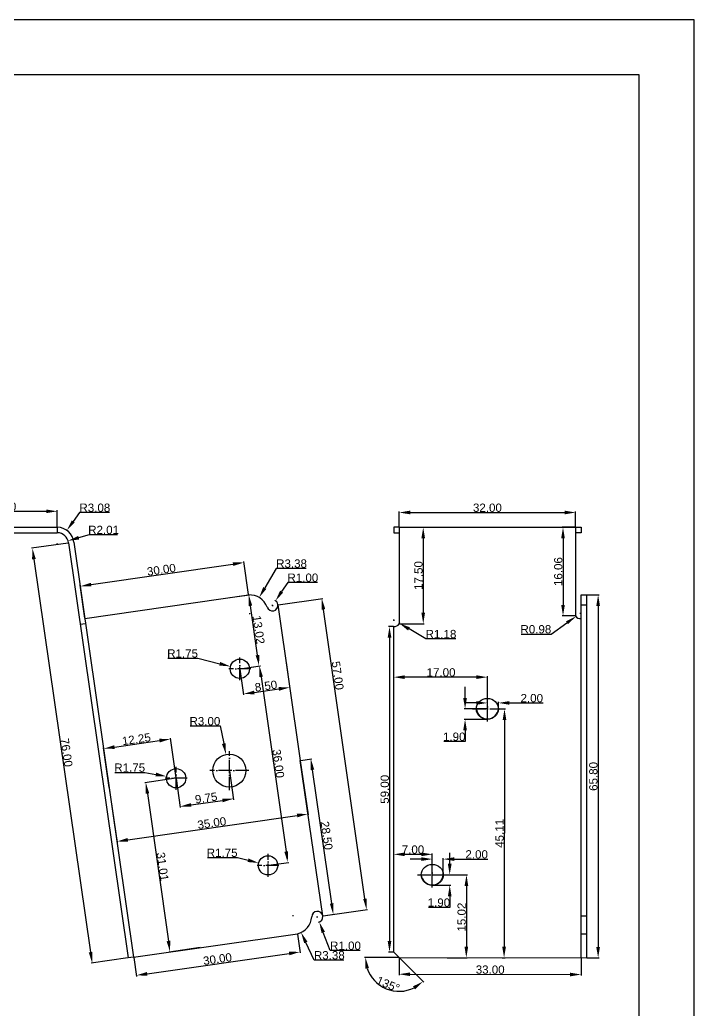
# Model space of a CAD drawing. Header units: inches. Extents: x 65 to 275, y 62 to 360.
# Drawn here: x 152.7 to 275, y 180 to 359.5 of the extents above; entities that cross this region are included whole.
import ezdxf

# ---------------------------------------------------------------- set-up
doc = ezdxf.new("R2010")
doc.units = ezdxf.units.IN
doc.header["$MEASUREMENT"] = 0
doc.linetypes.add('ACAD_ISO04W100', pattern=[30, 24, -3, 0, -3])
doc.layers.add('A4', color=7, linetype='Continuous', lineweight=30)
doc.layers.add('linii groase', color=7, linetype='Continuous', lineweight=30)
doc.layers.add('axe', color=10, linetype='ACAD_ISO04W100')
doc.layers.add('Cote', color=50, linetype='Continuous')
doc.styles.get("Standard").update_dxf_attribs({"font": 'arial.ttf'})
doc.dimstyles.get("Standard").update_dxf_attribs({"dimtxt": 1.5, "dimasz": 2, "dimexe": 0.18, "dimexo": 0.0625, "dimgap": 0.09, "dimtad": 1, "dimtoh": 1, "dimzin": 0, "dimdsep": 46, "dimtxsty": 'Standard', "dimcen": 0.09, "dimadec": 0, "dimazin": 0, "dimtfac": 1, "dimtofl": 0, "dimtmove": 0, "dimatfit": 3, "dimfxl": 1, "dimtolj": 1, "dimtzin": 0, "dimarcsym": 0})

# ---------------------------------------------------------------- blocks, each defined once
blk = doc.blocks.new('*D1')
at = {"layer": 'Cote', "color": 0, "lineweight": -2, "transparency": 16777216}
for p, q in [((203.05, 193.76), (203.54, 190.34)), ((173.35, 189.52), (173.84, 186.09)), ((175.8, 186.55), (201.54, 190.24))]:
    blk.add_line(p, q, dxfattribs=at)
at = {"layer": 'Cote', "color": 0, "transparency": 16777216}
for points in [[(201.49, 190.57), (201.58, 189.91), (203.52, 190.52)], [(175.75, 186.88), (175.85, 186.22), (173.82, 186.27)]]:
    blk.add_solid(points, dxfattribs=at)
at = {"layer": 'Defpoints', "color": 0, "transparency": 16777216}
for p in [(203.04, 193.83), (203.52, 190.52), (173.35, 189.58)]:
    blk.add_point(p, dxfattribs=at)
at = {"layer": 'Cote', "color": 0, "transparency": 16777216, "insert": (188.55, 189.24), "char_height": 1.5, "attachment_point": 5, "rotation": 8.1408}
blk.add_mtext('\\A1;30.00', dxfattribs=at)
blk = doc.blocks.new('*D2')
at = {"layer": 'Cote', "color": 0, "lineweight": -2, "transparency": 16777216}
for p, q in [((203.63, 225.25), (205.66, 225.54)), ((209.26, 199.29), (205.76, 223.54)), ((207.69, 197.04), (209.72, 197.34))]:
    blk.add_line(p, q, dxfattribs=at)
at = {"layer": 'Cote', "color": 0, "transparency": 16777216}
for points in [[(206.09, 223.59), (205.43, 223.49), (205.48, 225.52)], [(209.59, 199.34), (208.93, 199.24), (209.55, 197.31)]]:
    blk.add_solid(points, dxfattribs=at)
at = {"layer": 'Defpoints', "color": 0, "transparency": 16777216}
for p in [(203.57, 225.24), (205.48, 225.52), (207.63, 197.03)]:
    blk.add_point(p, dxfattribs=at)
at = {"layer": 'Cote', "color": 0, "transparency": 16777216, "insert": (208.35, 211.62), "char_height": 1.5, "attachment_point": 5, "rotation": 278.2043}
blk.add_mtext('\\A1;28.50', dxfattribs=at)
blk = doc.blocks.new('*D3')
at = {"layer": 'Cote', "color": 0, "lineweight": -2, "transparency": 16777216}
for p, q in [((199.58, 253.46), (207.65, 254.62)), ((215.3, 200.16), (207.76, 252.62)), ((207.69, 197.04), (215.76, 198.2))]:
    blk.add_line(p, q, dxfattribs=at)
at = {"layer": 'Cote', "color": 0, "transparency": 16777216}
for points in [[(208.09, 252.67), (207.43, 252.57), (207.47, 254.6)], [(215.63, 200.21), (214.97, 200.11), (215.59, 198.18)]]:
    blk.add_solid(points, dxfattribs=at)
at = {"layer": 'Defpoints', "color": 0, "transparency": 16777216}
for p in [(199.52, 253.45), (207.47, 254.6), (207.63, 197.03)]:
    blk.add_point(p, dxfattribs=at)
at = {"layer": 'Cote', "color": 0, "transparency": 16777216, "insert": (210.35, 240.62), "char_height": 1.5, "attachment_point": 5, "rotation": 278.1841}
blk.add_mtext('\\A1;57.00', dxfattribs=at)
blk = doc.blocks.new('*D4')
at = {"layer": 'Cote', "color": 0, "lineweight": -2, "transparency": 16777216}
for p, q in [((165.63, 257.1), (191.36, 260.82)), ((194.18, 255.3), (193.31, 261.28)), ((164.49, 251.01), (163.62, 256.99))]:
    blk.add_line(p, q, dxfattribs=at)
at = {"layer": 'Cote', "color": 0, "transparency": 16777216}
for points in [[(191.31, 261.15), (191.41, 260.49), (193.34, 261.11)], [(165.58, 257.43), (165.68, 256.77), (163.65, 256.81)]]:
    blk.add_solid(points, dxfattribs=at)
at = {"layer": 'Defpoints', "color": 0, "transparency": 16777216}
for p in [(193.34, 261.11), (194.19, 255.24), (164.5, 250.94)]:
    blk.add_point(p, dxfattribs=at)
at = {"layer": 'Cote', "color": 0, "transparency": 16777216, "insert": (178.37, 259.81), "char_height": 1.5, "attachment_point": 5, "rotation": 8.2273}
blk.add_mtext('\\A1;30.00', dxfattribs=at)
blk = doc.blocks.new('*D5')
at = {"layer": 'Cote', "color": 0, "lineweight": -2, "transparency": 16777216}
for p, q in [((203.57, 225.18), (204.99, 215.36)), ((168.93, 220.2), (170.34, 210.37)), ((172.3, 210.84), (202.98, 215.25))]:
    blk.add_line(p, q, dxfattribs=at)
at = {"layer": 'Cote', "color": 0, "transparency": 16777216}
for points in [[(202.93, 215.58), (203.03, 214.92), (204.96, 215.53)], [(172.25, 211.17), (172.34, 210.51), (170.32, 210.55)]]:
    blk.add_solid(points, dxfattribs=at)
at = {"layer": 'Defpoints', "color": 0, "transparency": 16777216}
for p in [(203.57, 225.24), (168.92, 220.26), (204.96, 215.53)]:
    blk.add_point(p, dxfattribs=at)
at = {"layer": 'Cote', "color": 0, "transparency": 16777216, "insert": (187.52, 213.89), "char_height": 1.5, "attachment_point": 5, "rotation": 8.1841}
blk.add_mtext('\\A1;35.00', dxfattribs=at)
blk = doc.blocks.new('*D6')
at = {"layer": 'Cote', "color": 0, "lineweight": -2, "transparency": 16777216}
for p, q in [((169.88, 227.66), (178.04, 228.83)), ((181.04, 222.07), (180, 229.29)), ((168.91, 220.32), (167.87, 227.55))]:
    blk.add_line(p, q, dxfattribs=at)
at = {"layer": 'Cote', "color": 0, "transparency": 16777216}
for points in [[(178, 229.16), (178.09, 228.5), (180.02, 229.12)], [(169.83, 227.99), (169.93, 227.33), (167.9, 227.37)]]:
    blk.add_solid(points, dxfattribs=at)
at = {"layer": 'Defpoints', "color": 0, "transparency": 16777216}
for p in [(180.02, 229.12), (181.05, 222), (168.92, 220.26)]:
    blk.add_point(p, dxfattribs=at)
at = {"layer": 'Cote', "color": 0, "transparency": 16777216, "insert": (173.84, 229.09), "char_height": 1.5, "attachment_point": 5, "rotation": 8.1841}
blk.add_mtext('\\A1;12.25', dxfattribs=at)
blk = doc.blocks.new('*D7')
at = {"layer": 'Cote', "color": 0, "lineweight": -2, "transparency": 16777216}
for p, q in [((190.71, 223.33), (191.46, 218.1)), ((181.06, 221.94), (181.81, 216.71)), ((183.76, 217.17), (189.45, 217.99))]:
    blk.add_line(p, q, dxfattribs=at)
at = {"layer": 'Cote', "color": 0, "transparency": 16777216}
for points in [[(183.71, 217.5), (183.81, 216.84), (181.78, 216.89)], [(189.41, 218.32), (189.5, 217.66), (191.43, 218.28)]]:
    blk.add_solid(points, dxfattribs=at)
at = {"layer": 'Defpoints', "color": 0, "transparency": 16777216}
for p in [(190.7, 223.39), (181.05, 222), (191.43, 218.28)]:
    blk.add_point(p, dxfattribs=at)
at = {"layer": 'Cote', "color": 0, "transparency": 16777216, "insert": (186.49, 218.43), "char_height": 1.5, "attachment_point": 5, "rotation": 8.1841}
blk.add_mtext('\\A1;9.75', dxfattribs=at)
blk = doc.blocks.new('*D13')
at = {"layer": 'Cote', "color": 0, "lineweight": -2, "transparency": 16777216}
for p, q in [((139.5, 267.56), (139.5, 270.58)), ((141.5, 270.4), (157.5, 270.4)), ((159.5, 267.56), (159.5, 270.58))]:
    blk.add_line(p, q, dxfattribs=at)
at = {"layer": 'Cote', "color": 0, "transparency": 16777216}
for points in [[(141.5, 270.73), (141.5, 270.07), (139.5, 270.4)], [(157.5, 270.73), (157.5, 270.07), (159.5, 270.4)]]:
    blk.add_solid(points, dxfattribs=at)
at = {"layer": 'Defpoints', "color": 0, "transparency": 16777216}
for p in [(159.5, 270.4), (139.5, 267.5), (159.5, 267.5)]:
    blk.add_point(p, dxfattribs=at)
at = {"layer": 'Cote', "color": 0, "transparency": 16777216, "insert": (149.44, 271.25), "char_height": 1.5, "attachment_point": 5}
blk.add_mtext('\\A1;20.00', dxfattribs=at)
blk = doc.blocks.new('*D16')
at = {"layer": 'Cote', "color": 0, "lineweight": -2, "transparency": 16777216}
for p, q in [((221.5, 267.56), (221.5, 270.36)), ((223.5, 270.18), (251.5, 270.18)), ((253.5, 267.56), (253.5, 270.36))]:
    blk.add_line(p, q, dxfattribs=at)
at = {"layer": 'Cote', "color": 0, "transparency": 16777216}
for points in [[(223.5, 270.52), (223.5, 269.85), (221.5, 270.18)], [(251.5, 270.52), (251.5, 269.85), (253.5, 270.18)]]:
    blk.add_solid(points, dxfattribs=at)
at = {"layer": 'Defpoints', "color": 0, "transparency": 16777216}
for p in [(253.5, 270.18), (221.5, 267.5), (253.5, 267.5)]:
    blk.add_point(p, dxfattribs=at)
at = {"layer": 'Cote', "color": 0, "transparency": 16777216, "insert": (237.5, 271.04), "char_height": 1.5, "attachment_point": 5}
blk.add_mtext('\\A1;32.00', dxfattribs=at)
blk = doc.blocks.new('*D17')
at = {"layer": 'Cote', "color": 0, "lineweight": -2, "transparency": 16777216}
for p, q in [((221.56, 267.5), (226.04, 267.5)), ((225.86, 265.5), (225.86, 252)), ((221.56, 250), (226.04, 250))]:
    blk.add_line(p, q, dxfattribs=at)
at = {"layer": 'Cote', "color": 0, "transparency": 16777216}
for points in [[(225.53, 265.5), (226.19, 265.5), (225.86, 267.5)], [(225.53, 252), (226.19, 252), (225.86, 250)]]:
    blk.add_solid(points, dxfattribs=at)
at = {"layer": 'Defpoints', "color": 0, "transparency": 16777216}
for p in [(221.5, 267.5), (221.5, 250), (225.86, 250)]:
    blk.add_point(p, dxfattribs=at)
at = {"layer": 'Cote', "color": 0, "transparency": 16777216, "insert": (225, 258.75), "char_height": 1.5, "attachment_point": 5, "rotation": 90}
blk.add_mtext('\\A1;17.50', dxfattribs=at)
blk = doc.blocks.new('*D19')
at = {"layer": 'Cote', "color": 0, "lineweight": -2, "transparency": 16777216}
for p, q in [((161.46, 264.65), (154.8, 263.69)), ((155.26, 261.74), (165.54, 190.47)), ((172.3, 189.43), (165.64, 188.47))]:
    blk.add_line(p, q, dxfattribs=at)
at = {"layer": 'Cote', "color": 0, "transparency": 16777216}
for points in [[(155.59, 261.78), (154.93, 261.69), (154.98, 263.72)], [(165.87, 190.52), (165.21, 190.43), (165.82, 188.49)]]:
    blk.add_solid(points, dxfattribs=at)
at = {"layer": 'Defpoints', "color": 0, "transparency": 16777216}
for p in [(161.52, 264.66), (172.37, 189.44), (165.82, 188.49)]:
    blk.add_point(p, dxfattribs=at)
at = {"layer": 'Cote', "color": 0, "transparency": 16777216, "insert": (161.18, 226.67), "char_height": 1.5, "attachment_point": 5, "rotation": 278.2043}
blk.add_mtext('\\A1;76.00', dxfattribs=at)
blk = doc.blocks.new('*D21')
at = {"layer": 'Cote', "color": 0, "lineweight": -2, "transparency": 16777216}
for p, q in [((192.66, 241.86), (196.34, 242.39)), ((196.45, 240.38), (201.01, 208.71)), ((197.78, 206.23), (201.47, 206.76))]:
    blk.add_line(p, q, dxfattribs=at)
at = {"layer": 'Cote', "color": 0, "transparency": 16777216}
for points in [[(196.78, 240.43), (196.12, 240.34), (196.17, 242.36)], [(201.34, 208.76), (200.68, 208.66), (201.29, 206.73)]]:
    blk.add_solid(points, dxfattribs=at)
at = {"layer": 'Defpoints', "color": 0, "transparency": 16777216}
for p in [(192.6, 241.85), (201.29, 206.73), (197.72, 206.22)]:
    blk.add_point(p, dxfattribs=at)
at = {"layer": 'Cote', "color": 0, "transparency": 16777216, "insert": (199.58, 224.67), "char_height": 1.5, "attachment_point": 5, "rotation": 278.1841}
blk.add_mtext('\\A1;36.00', dxfattribs=at)
blk = doc.blocks.new('*D22')
at = {"layer": 'Cote', "color": 0, "lineweight": -2, "transparency": 16777216}
for p, q in [((230.24, 204.5), (233.88, 204.49)), ((233.7, 202.49), (233.68, 191.48)), ((230.22, 189.48), (233.85, 189.48))]:
    blk.add_line(p, q, dxfattribs=at)
at = {"layer": 'Cote', "color": 0, "transparency": 16777216}
for points in [[(233.36, 202.49), (234.03, 202.49), (233.7, 204.49)], [(233.34, 191.48), (234.01, 191.48), (233.67, 189.48)]]:
    blk.add_solid(points, dxfattribs=at)
at = {"layer": 'Defpoints', "color": 0, "transparency": 16777216}
for p in [(230.18, 204.5), (230.15, 189.48), (233.67, 189.48)]:
    blk.add_point(p, dxfattribs=at)
at = {"layer": 'Cote', "color": 0, "transparency": 16777216, "insert": (232.83, 196.84), "char_height": 1.5, "attachment_point": 5, "rotation": 89.895}
blk.add_mtext('\\A1;15.02', dxfattribs=at)
blk = doc.blocks.new('*D23')
at = {"layer": 'Cote', "color": 0, "lineweight": -2, "transparency": 16777216}
for p, q in [((220.5, 206.88), (220.5, 208.39)), ((227.5, 206.88), (227.5, 208.39)), ((225.5, 208.21), (222.5, 208.21))]:
    blk.add_line(p, q, dxfattribs=at)
at = {"layer": 'Cote', "color": 0, "transparency": 16777216}
for points in [[(222.5, 208.55), (222.5, 207.88), (220.5, 208.21)], [(225.5, 208.55), (225.5, 207.88), (227.5, 208.21)]]:
    blk.add_solid(points, dxfattribs=at)
at = {"layer": 'Defpoints', "color": 0, "transparency": 16777216}
for p in [(220.5, 208.21), (220.5, 206.81), (227.5, 206.81)]:
    blk.add_point(p, dxfattribs=at)
at = {"layer": 'Cote', "color": 0, "transparency": 16777216, "insert": (224, 209.07), "char_height": 1.5, "attachment_point": 5}
blk.add_mtext('\\A1;7.00', dxfattribs=at)
blk = doc.blocks.new('*D24')
at = {"layer": 'Cote', "color": 0, "lineweight": -2, "transparency": 16777216}
for p, q in [((255.56, 255.24), (257.76, 255.24)), ((257.58, 253.24), (257.58, 191.44)), ((255.56, 189.44), (257.76, 189.44))]:
    blk.add_line(p, q, dxfattribs=at)
at = {"layer": 'Cote', "color": 0, "transparency": 16777216}
for points in [[(257.24, 253.24), (257.91, 253.24), (257.58, 255.24)], [(257.24, 191.44), (257.91, 191.44), (257.58, 189.44)]]:
    blk.add_solid(points, dxfattribs=at)
at = {"layer": 'Defpoints', "color": 0, "transparency": 16777216}
for p in [(255.5, 255.24), (255.5, 189.44), (257.58, 189.44)]:
    blk.add_point(p, dxfattribs=at)
at = {"layer": 'Cote', "color": 0, "transparency": 16777216, "insert": (256.72, 222.34), "char_height": 1.5, "attachment_point": 5, "rotation": 90}
blk.add_mtext('\\A1;65.80', dxfattribs=at)
blk = doc.blocks.new('*D25')
at = {"layer": 'Cote', "color": 0, "lineweight": -2, "transparency": 16777216}
for p, q in [((220.5, 236.95), (220.5, 240.51)), ((235.5, 240.33), (222.5, 240.33)), ((237.5, 236.95), (237.5, 240.51))]:
    blk.add_line(p, q, dxfattribs=at)
at = {"layer": 'Cote', "color": 0, "transparency": 16777216}
for points in [[(222.5, 240.67), (222.5, 240), (220.5, 240.33)], [(235.5, 240.67), (235.5, 240), (237.5, 240.33)]]:
    blk.add_solid(points, dxfattribs=at)
at = {"layer": 'Defpoints', "color": 0, "transparency": 16777216}
for p in [(220.5, 240.33), (220.5, 236.89), (237.5, 236.89)]:
    blk.add_point(p, dxfattribs=at)
at = {"layer": 'Cote', "color": 0, "transparency": 16777216, "insert": (229.09, 241.19), "char_height": 1.5, "attachment_point": 5}
blk.add_mtext('\\A1;17.00', dxfattribs=at)
blk = doc.blocks.new('*D26')
at = {"layer": 'Cote', "color": 0, "lineweight": -2, "transparency": 16777216}
for p, q in [((240.24, 234.58), (240.78, 234.58)), ((240.6, 232.58), (240.52, 191.47)), ((240.16, 189.47), (240.7, 189.46))]:
    blk.add_line(p, q, dxfattribs=at)
at = {"layer": 'Cote', "color": 0, "transparency": 16777216}
for points in [[(240.27, 232.58), (240.93, 232.58), (240.6, 234.58)], [(240.19, 191.47), (240.86, 191.46), (240.52, 189.47)]]:
    blk.add_solid(points, dxfattribs=at)
at = {"layer": 'Defpoints', "color": 0, "transparency": 16777216}
for p in [(240.18, 234.58), (240.1, 189.47), (240.52, 189.47)]:
    blk.add_point(p, dxfattribs=at)
at = {"layer": 'Cote', "color": 0, "transparency": 16777216, "insert": (239.71, 212.02), "char_height": 1.5, "attachment_point": 5, "rotation": 89.895}
blk.add_mtext('\\A1;45.11', dxfattribs=at)
blk = doc.blocks.new('*D27')
at = {"layer": 'Cote', "color": 0, "lineweight": -2, "transparency": 16777216}
for p, q in [((221.5, 189.44), (221.49, 186.3)), ((254.5, 189.38), (254.49, 186.24)), ((223.49, 186.48), (252.49, 186.42))]:
    blk.add_line(p, q, dxfattribs=at)
at = {"layer": 'Cote', "color": 0, "transparency": 16777216}
for points in [[(223.49, 186.81), (223.49, 186.14), (221.49, 186.48)], [(252.49, 186.76), (252.49, 186.09), (254.49, 186.42)]]:
    blk.add_solid(points, dxfattribs=at)
at = {"layer": 'Defpoints', "color": 0, "transparency": 16777216}
for p in [(221.5, 189.5), (254.5, 189.44), (254.49, 186.42)]:
    blk.add_point(p, dxfattribs=at)
at = {"layer": 'Cote', "color": 0, "transparency": 16777216, "insert": (238, 187.31), "char_height": 1.5, "attachment_point": 5, "rotation": 359.8918}
blk.add_mtext('\\A1;33.00', dxfattribs=at)
blk = doc.blocks.new('*D28')
at = {"layer": 'Cote', "color": 0, "lineweight": -2, "transparency": 16777216}
for p, q in [((253.44, 267.5), (251.03, 267.5)), ((251.21, 265.5), (251.21, 253.44)), ((253.44, 251.44), (251.03, 251.44))]:
    blk.add_line(p, q, dxfattribs=at)
at = {"layer": 'Cote', "color": 0, "transparency": 16777216}
for points in [[(250.88, 265.5), (251.54, 265.5), (251.21, 267.5)], [(250.88, 253.44), (251.54, 253.44), (251.21, 251.44)]]:
    blk.add_solid(points, dxfattribs=at)
at = {"layer": 'Defpoints', "color": 0, "transparency": 16777216}
for p in [(253.5, 267.5), (251.21, 251.44), (253.5, 251.44)]:
    blk.add_point(p, dxfattribs=at)
at = {"layer": 'Cote', "color": 0, "transparency": 16777216, "insert": (250.35, 259.47), "char_height": 1.5, "attachment_point": 5, "rotation": 90}
blk.add_mtext('\\A1;16.06', dxfattribs=at)
blk = doc.blocks.new('*D29')
at = {"layer": 'Cote', "color": 0, "lineweight": -2, "transparency": 16777216}
for p, q in [((220.44, 249.5), (219.56, 249.5)), ((219.74, 247.5), (219.74, 192.5)), ((220.44, 190.5), (219.56, 190.5))]:
    blk.add_line(p, q, dxfattribs=at)
at = {"layer": 'Cote', "color": 0, "transparency": 16777216}
for points in [[(219.41, 247.5), (220.08, 247.5), (219.74, 249.5)], [(219.41, 192.5), (220.08, 192.5), (219.74, 190.5)]]:
    blk.add_solid(points, dxfattribs=at)
at = {"layer": 'Defpoints', "color": 0, "transparency": 16777216}
for p in [(220.5, 249.5), (219.74, 190.5), (220.5, 190.5)]:
    blk.add_point(p, dxfattribs=at)
at = {"layer": 'Cote', "color": 0, "transparency": 16777216, "insert": (218.89, 220), "char_height": 1.5, "attachment_point": 5, "rotation": 90}
blk.add_mtext('\\A1;59.00', dxfattribs=at)
blk = doc.blocks.new('*D30')
at = {"layer": 'Cote', "color": 0, "lineweight": -2, "transparency": 16777216}
for p, q in [((180.99, 222), (175.37, 221.19)), ((175.83, 219.24), (179.66, 192.5)), ((185.38, 191.3), (179.76, 190.5))]:
    blk.add_line(p, q, dxfattribs=at)
at = {"layer": 'Cote', "color": 0, "transparency": 16777216}
for points in [[(176.16, 219.29), (175.5, 219.19), (175.55, 221.22)], [(179.99, 192.55), (179.33, 192.45), (179.94, 190.52)]]:
    blk.add_solid(points, dxfattribs=at)
at = {"layer": 'Defpoints', "color": 0, "transparency": 16777216}
for p in [(181.05, 222), (179.94, 190.52), (185.44, 191.31)]:
    blk.add_point(p, dxfattribs=at)
at = {"layer": 'Cote', "color": 0, "transparency": 16777216, "insert": (178.59, 205.99), "char_height": 1.5, "attachment_point": 5, "rotation": 278.1408}
blk.add_mtext('\\A1;31.01', dxfattribs=at)
blk = doc.blocks.new('*D36')
at = {"layer": 'Cote', "color": 0, "lineweight": -2, "transparency": 16777216}
for p, q in [((179.55, 243.77), (184.98, 243.77)), ((184.98, 243.77), (188.96, 242.77)), ((192.51, 241.85), (192.69, 241.85)), ((192.6, 241.76), (192.6, 241.94))]:
    blk.add_line(p, q, dxfattribs=at)
at = {"layer": 'Cote', "color": 0, "transparency": 16777216}
blk.add_solid([(189.04, 243.09), (188.88, 242.44), (190.9, 242.28)], dxfattribs=at)
at = {"layer": 'Defpoints', "color": 0, "transparency": 16777216}
for p in [(190.9, 242.28), (192.6, 241.85)]:
    blk.add_point(p, dxfattribs=at)
at = {"layer": 'Cote', "color": 0, "transparency": 16777216, "insert": (182.22, 244.62), "char_height": 1.5, "attachment_point": 5}
blk.add_mtext('\\A1;R1.75', dxfattribs=at)
blk = doc.blocks.new('*D37')
at = {"layer": 'Cote', "color": 0, "lineweight": -2, "transparency": 16777216}
for p, q in [((183.61, 231.49), (189.02, 231.49)), ((189.02, 231.49), (189.69, 228.29)), ((190.61, 223.39), (190.79, 223.39)), ((190.7, 223.3), (190.7, 223.48))]:
    blk.add_line(p, q, dxfattribs=at)
at = {"layer": 'Cote', "color": 0, "transparency": 16777216}
blk.add_solid([(190.01, 228.36), (189.36, 228.22), (190.09, 226.33)], dxfattribs=at)
at = {"layer": 'Defpoints', "color": 0, "transparency": 16777216}
for p in [(190.09, 226.33), (190.7, 223.39)]:
    blk.add_point(p, dxfattribs=at)
at = {"layer": 'Cote', "color": 0, "transparency": 16777216, "insert": (186.27, 232.34), "char_height": 1.5, "attachment_point": 5}
blk.add_mtext('\\A1;R3.00', dxfattribs=at)
blk = doc.blocks.new('*D38')
at = {"layer": 'Cote', "color": 0, "lineweight": -2, "transparency": 16777216}
for p, q in [((169.96, 223.07), (175.4, 223.07)), ((175.4, 223.07), (177.36, 222.7)), ((180.96, 222), (181.14, 222)), ((181.05, 221.91), (181.05, 222.09))]:
    blk.add_line(p, q, dxfattribs=at)
at = {"layer": 'Cote', "color": 0, "transparency": 16777216}
blk.add_solid([(177.42, 223.03), (177.3, 222.37), (179.33, 222.33)], dxfattribs=at)
at = {"layer": 'Defpoints', "color": 0, "transparency": 16777216}
for p in [(179.33, 222.33), (181.05, 222)]:
    blk.add_point(p, dxfattribs=at)
at = {"layer": 'Cote', "color": 0, "transparency": 16777216, "insert": (172.63, 223.92), "char_height": 1.5, "attachment_point": 5}
blk.add_mtext('\\A1;R1.75', dxfattribs=at)
blk = doc.blocks.new('*D39')
at = {"layer": 'Cote', "color": 0, "lineweight": -2, "transparency": 16777216}
for p, q in [((186.71, 207.63), (192.15, 207.63)), ((192.15, 207.63), (194.09, 207.14)), ((197.63, 206.22), (197.81, 206.22)), ((197.72, 206.13), (197.72, 206.31))]:
    blk.add_line(p, q, dxfattribs=at)
at = {"layer": 'Cote', "color": 0, "transparency": 16777216}
blk.add_solid([(194.17, 207.46), (194, 206.82), (196.02, 206.65)], dxfattribs=at)
at = {"layer": 'Defpoints', "color": 0, "transparency": 16777216}
for p in [(196.02, 206.65), (197.72, 206.22)]:
    blk.add_point(p, dxfattribs=at)
at = {"layer": 'Cote', "color": 0, "transparency": 16777216, "insert": (189.39, 208.49), "char_height": 1.5, "attachment_point": 5}
blk.add_mtext('\\A1;R1.75', dxfattribs=at)
blk = doc.blocks.new('*D40')
at = {"layer": 'Cote', "color": 0, "lineweight": -2, "transparency": 16777216}
for p, q in [((221.44, 189.5), (215.2, 189.51)), ((221.54, 189.46), (225.95, 185.04))]:
    blk.add_line(p, q, dxfattribs=at)
blk.add_arc((221.5, 189.5), 6.12, 198.6935, 296.1489, dxfattribs=at)
at = {"layer": 'Cote', "color": 0, "transparency": 16777216}
for points in [[(215.37, 187.48), (216.03, 187.59), (215.38, 189.51)], [(224, 184.27), (224.39, 183.73), (225.83, 185.17)]]:
    blk.add_solid(points, dxfattribs=at)
at = {"layer": 'Defpoints', "color": 0, "transparency": 16777216}
for p in [(220.5, 190.5), (221.5, 189.5), (221.5, 189.5), (255.5, 189.44), (217.16, 185.18)]:
    blk.add_point(p, dxfattribs=at)
at = {"layer": 'Cote', "color": 0, "transparency": 16777216, "insert": (219.48, 184.64), "char_height": 1.5, "attachment_point": 5, "rotation": 337.4212}
blk.add_mtext('\\A1;135°', dxfattribs=at)
blk = doc.blocks.new('*D41')
at = {"layer": 'Cote', "color": 0, "lineweight": -2, "transparency": 16777216}
for p, q in [((235.5, 235.66), (233.5, 235.66)), ((237.5, 234.64), (237.5, 235.84)), ((239.5, 234.64), (239.5, 235.84)), ((241.5, 235.66), (247.6, 235.66))]:
    blk.add_line(p, q, dxfattribs=at)
at = {"layer": 'Cote', "color": 0, "transparency": 16777216}
for points in [[(235.5, 235.99), (235.5, 235.33), (237.5, 235.66)], [(241.5, 235.99), (241.5, 235.33), (239.5, 235.66)]]:
    blk.add_solid(points, dxfattribs=at)
at = {"layer": 'Defpoints', "color": 0, "transparency": 16777216}
for p in [(239.5, 235.66), (237.5, 234.58), (239.5, 234.58)]:
    blk.add_point(p, dxfattribs=at)
at = {"layer": 'Cote', "color": 0, "transparency": 16777216, "insert": (245.55, 236.52), "char_height": 1.5, "attachment_point": 5}
blk.add_mtext('\\A1;2.00', dxfattribs=at)
blk = doc.blocks.new('*D42')
at = {"layer": 'Cote', "color": 0, "lineweight": -2, "transparency": 16777216}
for p, q in [((225.5, 207.35), (223.5, 207.35)), ((227.5, 204.56), (227.5, 207.53)), ((229.5, 204.56), (229.5, 207.53)), ((231.5, 207.35), (237.6, 207.35))]:
    blk.add_line(p, q, dxfattribs=at)
at = {"layer": 'Cote', "color": 0, "transparency": 16777216}
for points in [[(225.5, 207.68), (225.5, 207.01), (227.5, 207.35)], [(231.5, 207.68), (231.5, 207.01), (229.5, 207.35)]]:
    blk.add_solid(points, dxfattribs=at)
at = {"layer": 'Defpoints', "color": 0, "transparency": 16777216}
for p in [(229.5, 207.35), (227.5, 204.5), (229.5, 204.5)]:
    blk.add_point(p, dxfattribs=at)
at = {"layer": 'Cote', "color": 0, "transparency": 16777216, "insert": (235.55, 208.2), "char_height": 1.5, "attachment_point": 5}
blk.add_mtext('\\A1;2.00', dxfattribs=at)
blk = doc.blocks.new('*D43')
at = {"layer": 'Cote', "color": 0, "lineweight": -2, "transparency": 16777216}
for p, q in [((230.66, 206.5), (230.66, 208.5)), ((227.56, 204.5), (230.84, 204.5)), ((227.56, 202.6), (230.84, 202.6)), ((230.66, 200.6), (230.66, 198.6)), ((230.66, 198.6), (226.82, 198.6))]:
    blk.add_line(p, q, dxfattribs=at)
at = {"layer": 'Cote', "color": 0, "transparency": 16777216}
for points in [[(230.33, 206.5), (231, 206.5), (230.66, 204.5)], [(230.33, 200.6), (231, 200.6), (230.66, 202.6)]]:
    blk.add_solid(points, dxfattribs=at)
at = {"layer": 'Defpoints', "color": 0, "transparency": 16777216}
for p in [(227.5, 204.5), (227.5, 202.6), (230.66, 202.6)]:
    blk.add_point(p, dxfattribs=at)
at = {"layer": 'Cote', "color": 0, "transparency": 16777216, "insert": (228.7, 199.46), "char_height": 1.5, "attachment_point": 5}
blk.add_mtext('\\A1;1.90', dxfattribs=at)
blk = doc.blocks.new('*D44')
at = {"layer": 'Cote', "color": 0, "lineweight": -2, "transparency": 16777216}
for p, q in [((199.22, 260.06), (197.13, 256.5)), ((204.65, 260.06), (199.22, 260.06)), ((194.31, 251.86), (194.49, 251.86)), ((194.4, 251.77), (194.4, 251.95))]:
    blk.add_line(p, q, dxfattribs=at)
at = {"layer": 'Cote', "color": 0, "transparency": 16777216}
blk.add_solid([(196.84, 256.67), (197.41, 256.33), (196.11, 254.78)], dxfattribs=at)
at = {"layer": 'Defpoints', "color": 0, "transparency": 16777216}
for p in [(196.11, 254.78), (194.4, 251.86)]:
    blk.add_point(p, dxfattribs=at)
at = {"layer": 'Cote', "color": 0, "transparency": 16777216, "insert": (201.98, 260.92), "char_height": 1.5, "attachment_point": 5}
blk.add_mtext('\\A1;R3.38', dxfattribs=at)
blk = doc.blocks.new('*D45')
at = {"layer": 'Cote', "color": 0, "lineweight": -2, "transparency": 16777216}
for p, q in [((201.28, 257.51), (200.18, 255.84)), ((206.7, 257.51), (201.28, 257.51)), ((198.44, 253.34), (198.62, 253.34)), ((198.53, 253.25), (198.53, 253.43))]:
    blk.add_line(p, q, dxfattribs=at)
blk.add_arc((198.53, 253.34), 1, 10.4039, 66.8855, dxfattribs=at)
at = {"layer": 'Cote', "color": 0, "transparency": 16777216}
blk.add_solid([(199.9, 256.02), (200.46, 255.66), (199.08, 254.17)], dxfattribs=at)
at = {"layer": 'Defpoints', "color": 0, "transparency": 16777216}
for p in [(198.53, 253.34), (199.08, 254.17)]:
    blk.add_point(p, dxfattribs=at)
at = {"layer": 'Cote', "color": 0, "transparency": 16777216, "insert": (204.03, 258.36), "char_height": 1.5, "attachment_point": 5}
blk.add_mtext('\\A1;R1.00', dxfattribs=at)
blk = doc.blocks.new('*D46')
at = {"layer": 'Cote', "color": 0, "lineweight": -2, "transparency": 16777216}
for p, q in [((202.18, 197.12), (202.36, 197.12)), ((202.27, 197.03), (202.27, 197.21)), ((206.07, 189.05), (204.56, 192.25)), ((211.49, 189.05), (206.07, 189.05))]:
    blk.add_line(p, q, dxfattribs=at)
at = {"layer": 'Cote', "color": 0, "transparency": 16777216}
blk.add_solid([(204.87, 192.39), (204.26, 192.11), (203.71, 194.06)], dxfattribs=at)
at = {"layer": 'Defpoints', "color": 0, "transparency": 16777216}
for p in [(202.27, 197.12), (203.71, 194.06)]:
    blk.add_point(p, dxfattribs=at)
at = {"layer": 'Cote', "color": 0, "transparency": 16777216, "insert": (208.83, 189.91), "char_height": 1.5, "attachment_point": 5}
blk.add_mtext('\\A1;R3.38', dxfattribs=at)
blk = doc.blocks.new('*D47')
at = {"layer": 'Cote', "color": 0, "lineweight": -2, "transparency": 16777216}
for p, q in [((206.56, 196.87), (206.74, 196.87)), ((206.65, 196.78), (206.65, 196.96)), ((209.01, 190.78), (207.73, 194.07)), ((214.43, 190.78), (209.01, 190.78))]:
    blk.add_line(p, q, dxfattribs=at)
blk.add_arc((206.65, 196.87), 1, 280.9003, 5.9642, dxfattribs=at)
at = {"layer": 'Cote', "color": 0, "transparency": 16777216}
blk.add_solid([(208.04, 194.19), (207.42, 193.95), (207.01, 195.94)], dxfattribs=at)
at = {"layer": 'Defpoints', "color": 0, "transparency": 16777216}
for p in [(206.65, 196.87), (207.01, 195.94)]:
    blk.add_point(p, dxfattribs=at)
at = {"layer": 'Cote', "color": 0, "transparency": 16777216, "insert": (211.76, 191.64), "char_height": 1.5, "attachment_point": 5}
blk.add_mtext('\\A1;R1.00', dxfattribs=at)
blk = doc.blocks.new('*D52')
at = {"layer": 'Cote', "color": 0, "lineweight": -2, "transparency": 16777216}
for p, q in [((163.55, 270.19), (162.39, 268.56)), ((168.97, 270.19), (163.55, 270.19)), ((159.35, 264.42), (159.53, 264.42)), ((159.44, 264.33), (159.44, 264.51))]:
    blk.add_line(p, q, dxfattribs=at)
at = {"layer": 'Cote', "color": 0, "transparency": 16777216}
blk.add_solid([(162.12, 268.75), (162.66, 268.37), (161.23, 266.93)], dxfattribs=at)
at = {"layer": 'Defpoints', "color": 0, "transparency": 16777216}
for p in [(161.23, 266.93), (159.44, 264.42)]:
    blk.add_point(p, dxfattribs=at)
at = {"layer": 'Cote', "color": 0, "transparency": 16777216, "insert": (166.31, 271.04), "char_height": 1.5, "attachment_point": 5}
blk.add_mtext('\\A1;R3.08', dxfattribs=at)
blk = doc.blocks.new('*D54')
at = {"layer": 'Cote', "color": 0, "lineweight": -2, "transparency": 16777216}
for p, q in [((165.29, 266.16), (163.37, 265.61)), ((170.42, 266.16), (165.29, 266.16)), ((159.43, 264.49), (159.61, 264.49)), ((159.52, 264.4), (159.52, 264.58))]:
    blk.add_line(p, q, dxfattribs=at)
at = {"layer": 'Cote', "color": 0, "transparency": 16777216}
blk.add_solid([(163.28, 265.93), (163.46, 265.29), (161.45, 265.05)], dxfattribs=at)
at = {"layer": 'Defpoints', "color": 0, "transparency": 16777216}
for p in [(159.52, 264.49), (161.45, 265.05)]:
    blk.add_point(p, dxfattribs=at)
at = {"layer": 'Cote', "color": 0, "transparency": 16777216, "insert": (167.9, 267.02), "char_height": 1.5, "attachment_point": 5}
blk.add_mtext('\\A1;R2.01', dxfattribs=at)
blk = doc.blocks.new('*D56')
at = {"layer": 'Cote', "color": 0, "lineweight": -2, "transparency": 16777216}
for p, q in [((220.44, 250.68), (220.62, 250.68)), ((220.53, 250.59), (220.53, 250.77)), ((226.32, 247.28), (223.28, 249.07)), ((231.75, 247.28), (226.32, 247.28))]:
    blk.add_line(p, q, dxfattribs=at)
blk.add_arc((220.53, 250.68), 1.18, 327.7413, 338.2821, dxfattribs=at)
at = {"layer": 'Cote', "color": 0, "transparency": 16777216}
blk.add_solid([(223.45, 249.36), (223.11, 248.78), (221.55, 250.08)], dxfattribs=at)
at = {"layer": 'Defpoints', "color": 0, "transparency": 16777216}
for p in [(220.53, 250.68), (221.55, 250.08)]:
    blk.add_point(p, dxfattribs=at)
at = {"layer": 'Cote', "color": 0, "transparency": 16777216, "insert": (229.08, 248.14), "char_height": 1.5, "attachment_point": 5}
blk.add_mtext('\\A1;R1.18', dxfattribs=at)
blk = doc.blocks.new('*D57')
at = {"layer": 'Cote', "color": 0, "lineweight": -2, "transparency": 16777216}
for p, q in [((254.27, 251.91), (254.45, 251.91)), ((254.36, 251.82), (254.36, 252)), ((249.05, 248.15), (251.93, 250.19)), ((243.62, 248.15), (249.05, 248.15))]:
    blk.add_line(p, q, dxfattribs=at)
at = {"layer": 'Cote', "color": 0, "transparency": 16777216}
blk.add_solid([(251.74, 250.46), (252.12, 249.92), (253.56, 251.35)], dxfattribs=at)
at = {"layer": 'Defpoints', "color": 0, "transparency": 16777216}
for p in [(254.36, 251.91), (253.56, 251.35)]:
    blk.add_point(p, dxfattribs=at)
at = {"layer": 'Cote', "color": 0, "transparency": 16777216, "insert": (246.29, 249.01), "char_height": 1.5, "attachment_point": 5}
blk.add_mtext('\\A1;R0.98', dxfattribs=at)
blk = doc.blocks.new('*D60')
at = {"layer": 'Cote', "color": 0, "lineweight": -2, "transparency": 16777216}
for p, q in [((201.02, 243), (201.69, 238.3)), ((192.6, 241.79), (193.28, 237.1)), ((195.23, 237.56), (199.69, 238.2))]:
    blk.add_line(p, q, dxfattribs=at)
at = {"layer": 'Cote', "color": 0, "transparency": 16777216}
for points in [[(195.18, 237.89), (195.28, 237.23), (193.25, 237.28)], [(199.64, 238.53), (199.73, 237.87), (201.67, 238.48)]]:
    blk.add_solid(points, dxfattribs=at)
at = {"layer": 'Defpoints', "color": 0, "transparency": 16777216}
for p in [(201.01, 243.06), (192.6, 241.85), (201.67, 238.48)]:
    blk.add_point(p, dxfattribs=at)
at = {"layer": 'Cote', "color": 0, "transparency": 16777216, "insert": (197.34, 238.73), "char_height": 1.5, "attachment_point": 5, "rotation": 8.1638}
blk.add_mtext('\\A1;8.50', dxfattribs=at)
blk = doc.blocks.new('*D61')
at = {"layer": 'Cote', "color": 0, "lineweight": -2, "transparency": 16777216}
for p, q in [((190.79, 254.75), (194.41, 255.27)), ((195.8, 244.34), (194.51, 253.26)), ((192.66, 241.86), (196.27, 242.38))]:
    blk.add_line(p, q, dxfattribs=at)
at = {"layer": 'Cote', "color": 0, "transparency": 16777216}
for points in [[(194.84, 253.31), (194.18, 253.21), (194.23, 255.24)], [(196.13, 244.38), (195.47, 244.29), (196.09, 242.36)]]:
    blk.add_solid(points, dxfattribs=at)
at = {"layer": 'Defpoints', "color": 0, "transparency": 16777216}
for p in [(194.23, 255.24), (190.73, 254.74), (192.6, 241.85)]:
    blk.add_point(p, dxfattribs=at)
at = {"layer": 'Cote', "color": 0, "transparency": 16777216, "insert": (196.01, 248.92), "char_height": 1.5, "attachment_point": 5, "rotation": 278.2273}
blk.add_mtext('\\A1;13.02', dxfattribs=at)
blk = doc.blocks.new('*D62')
at = {"layer": 'Cote', "color": 0, "lineweight": -2, "transparency": 16777216}
for p, q in [((233.45, 236.58), (233.45, 238.58)), ((237.44, 234.58), (233.27, 234.58)), ((237.44, 232.68), (233.27, 232.68)), ((233.45, 230.68), (233.45, 228.68)), ((233.45, 228.68), (229.61, 228.68))]:
    blk.add_line(p, q, dxfattribs=at)
at = {"layer": 'Cote', "color": 0, "transparency": 16777216}
for points in [[(233.11, 236.58), (233.78, 236.58), (233.45, 234.58)], [(233.11, 230.68), (233.78, 230.68), (233.45, 232.68)]]:
    blk.add_solid(points, dxfattribs=at)
at = {"layer": 'Defpoints', "color": 0, "transparency": 16777216}
for p in [(237.5, 234.58), (233.45, 232.68), (237.5, 232.68)]:
    blk.add_point(p, dxfattribs=at)
at = {"layer": 'Cote', "color": 0, "transparency": 16777216, "insert": (231.48, 229.53), "char_height": 1.5, "attachment_point": 5}
blk.add_mtext('\\A1;1.90', dxfattribs=at)

msp = doc.modelspace()

# ---------------------------------------------------------------- linework, layer by layer
at = {"layer": 'A4'}
for points in [[(65, 62.5), (275, 62.5), (275, 359.5), (65, 359.5)], [(75, 72.5), (265, 72.5), (265, 349.5), (75, 349.5)]]:
    msp.add_lwpolyline(points, close=True, dxfattribs=at)
at = {"layer": 'axe', "ltscale": 0.1}
for p, q in [((192.596, 239.776), (192.596, 243.926)), ((194.571, 241.851), (190.621, 241.851)), ((237.5, 232.265), (237.5, 236.891)), ((234.818, 234.578), (240.182, 234.578)), ((190.698, 219.842), (190.698, 226.942)), ((181.047, 219.929), (181.047, 224.079)), ((194.223, 223.392), (187.173, 223.392)), ((183.022, 222.004), (179.072, 222.004)), ((197.72, 204.142), (197.72, 208.292)), ((227.5, 202.187), (227.5, 206.813)), ((199.695, 206.217), (195.745, 206.217)), ((224.818, 204.5), (230.182, 204.5))]:
    msp.add_line(p, q, dxfattribs=at)
at = {"layer": 'linii groase'}
for p, q in [((139.5, 267.5), (159.5, 267.5)), ((139.5, 266.5), (159.5, 266.5)), ((159.5, 267.5), (159.5, 266.5)), ((221.5, 267.5), (220.5, 267.5)), ((220.5, 267.5), (220.5, 266.5)), ((220.5, 266.5), (221.5, 266.5)), ((221.5, 267.5), (253.5, 267.5)), ((221.5, 267.5), (221.5, 250)), ((253.5, 267.5), (253.5, 251.443)), ((253.5, 267.5), (254.5, 267.5)), ((254.5, 266.5), (253.5, 266.5)), ((254.5, 267.5), (254.5, 266.5)), ((161.52, 264.66), (172.366, 189.438)), ((162.5, 264.8), (173.345, 189.578)), ((164.498, 250.943), (194.189, 255.236)), ((254.5, 189.438), (254.5, 255.236)), ((254.5, 255.236), (255.5, 255.236)), ((255.5, 189.438), (255.5, 255.236)), ((199.518, 253.454), (203.565, 225.243)), ((254.5, 253.454), (255.5, 253.454)), ((164.634, 250), (163.654, 249.859)), ((220.5, 190.502), (220.5, 249.5)), ((207.632, 197.035), (203.565, 225.243)), ((254.5, 197.035), (255.5, 197.035)), ((173.345, 189.578), (203.043, 193.826)), ((254.5, 193.826), (255.5, 193.826)), ((220.5, 190.502), (221.5, 189.5)), ((173.345, 189.578), (172.366, 189.438)), ((221.5, 189.5), (255.5, 189.438))]:
    msp.add_line(p, q, dxfattribs=at)
for centre, radius in [((192.596, 241.851), 1.75), ((190.698, 223.392), 3), ((181.047, 222.004), 1.75), ((197.72, 206.217), 1.75)]:
    msp.add_circle(centre, radius, dxfattribs=at)
for centre, radius, start, end in [((159.44, 264.417), 3.084, 7.14251, 88.88307), ((159.517, 264.49), 2.01, 4.84271, 90.49805), ((194.401, 251.863), 3.38, 20.1519, 93.59203), ((198.525, 253.335), 1, 197.92783, 6.82292), ((254.359, 251.912), 0.979, 208.59408, 278.27582), ((220.533, 250.684), 1.185, 268.41133, 324.71877), ((237.5, 234.761), 2.008, 185.23955, 354.76045), ((227.5, 204.683), 2.008, 185.23955, 354.76045), ((206.646, 196.869), 1, 9.54521, 178.4403), ((202.269, 197.121), 3.384, 283.2145, 356.19012)]:
    msp.add_arc(centre, radius, start, end, dxfattribs=at)
for centre in [(237.5, 234.578), (227.5, 204.5)]:
    msp.add_ellipse(centre, major_axis=(2, 0), ratio=0.95, dxfattribs=at)

# ---------------------------------------------------------------- dimensions: what is measured, and where the dimension line sits
at = {"layer": 'Cote'}
for base, p1, p2, angle, picture, middle in [((159.5, 270.399), (139.5, 267.5), (159.5, 267.5), 0, '*D13', (149.439, 270.399)), ((165.822, 188.494), (161.52, 264.66), (172.366, 189.438), 278.20433, '*D19', (160.336, 226.544)), ((207.472, 254.598), (207.632, 197.035), (199.518, 253.454), 98.18407, '*D3', (209.5, 240.5)), ((205.479, 225.519), (207.632, 197.035), (203.565, 225.243), 98.20433, '*D2', (207.5, 211.5)), ((233.674, 189.478), (230.182, 204.5), (230.154, 189.484), 269.89496, '*D22', (233.688, 196.841))]:
    dim = msp.add_linear_dim(base=base, p1=p1, p2=p2, angle=angle, dimstyle='Standard', dxfattribs=at)
    dim.commit()
    dim.dimension.update_dxf_attribs({"geometry": picture, "text_midpoint": middle, "dimtype": 161})
for center, mpoint, picture, middle in [((159.44, 264.417), (161.228, 266.929), '*D52', (166.305, 271.044)), ((159.517, 264.49), (161.448, 265.049), '*D54', (167.901, 267.017)), ((198.525, 253.335), (199.076, 254.17), '*D45', (204.033, 258.364)), ((254.359, 251.912), (253.56, 251.346), '*D57', (246.288, 249.006)), ((220.533, 250.684), (221.554, 250.084), '*D56', (229.082, 248.139)), ((181.047, 222.004), (179.327, 222.328), '*D38', (172.635, 223.924)), ((197.72, 206.217), (196.024, 206.649), '*D39', (189.386, 208.49)), ((202.269, 197.121), (203.711, 194.059), '*D46', (208.826, 189.91)), ((206.646, 196.869), (207.008, 195.937), '*D47', (211.763, 191.636))]:
    dim = msp.add_radius_dim(center=center, mpoint=mpoint, dimstyle='Standard', dxfattribs=at)
    dim.commit()
    dim.dimension.update_dxf_attribs({"geometry": picture, "text_midpoint": middle})
for p1, p2, distance, picture, middle in [((221.5, 267.5), (253.5, 267.5), 2.684, '*D16', (237.5, 271.041)), ((221.5, 267.5), (221.5, 250), 4.36, '*D17', (225.004, 258.75)), ((164.498, 250.943), (194.189, 255.236), 5.93, '*D4', (178.372, 259.806)), ((192.596, 241.851), (190.733, 254.737), -3.531, '*D61', (196.006, 248.921)), ((192.596, 241.851), (201.01, 243.058), -4.622, '*D60', (197.337, 238.726)), ((192.596, 241.851), (197.72, 206.217), 3.607, '*D21', (199.576, 224.669)), ((240.182, 234.578), (240.099, 189.466), 0.422, '*D26', (239.707, 212.023)), ((168.922, 220.261), (181.047, 222.004), 7.185, '*D6', (173.84, 229.091)), ((168.922, 220.261), (203.565, 225.243), -9.808, '*D5', (187.518, 213.891)), ((181.047, 222.004), (190.698, 223.392), -5.167, '*D7', (186.486, 218.431)), ((181.047, 222.004), (185.438, 191.308), -5.551, '*D30', (178.595, 205.991)), ((173.345, 189.578), (203.043, 193.826), -3.341, '*D1', (188.546, 189.242)), ((221.5, 189.5), (254.5, 189.438), -3.019, '*D27', (237.996, 187.306))]:
    dim = msp.add_aligned_dim(p1=p1, p2=p2, distance=distance, dimstyle='Standard', dxfattribs=at)
    dim.commit()
    dim.dimension.update_dxf_attribs({"geometry": picture, "text_midpoint": middle})
for base, p1, p2, picture, middle in [((251.21, 251.443), (253.5, 267.5), (253.5, 251.443), '*D28', (250.354, 259.472)), ((257.576, 189.438), (255.5, 255.236), (255.5, 189.438), '*D24', (256.72, 222.337)), ((219.742, 190.502), (220.5, 249.5), (220.5, 190.502), '*D29', (218.887, 220.001)), ((233.446, 232.678), (237.5, 234.578), (237.5, 232.678), '*D62', (231.481, 229.534)), ((230.663, 202.6), (227.5, 204.5), (227.5, 202.6), '*D43', (228.698, 199.456))]:
    dim = msp.add_linear_dim(base=base, p1=p1, p2=p2, angle=90, dimstyle='Standard', dxfattribs=at)
    dim.commit()
    dim.dimension.update_dxf_attribs({"geometry": picture, "text_midpoint": middle})
for center, mpoint, picture, middle in [((194.401, 251.863), (196.114, 254.777), '*D44', (201.978, 260.061)), ((192.596, 241.851), (190.899, 242.278), '*D36', (184.984, 243.769)), ((190.698, 223.392), (190.09, 226.33), '*D37', (186.271, 231.487))]:
    dim = msp.add_radius_dim(center=center, mpoint=mpoint, dimstyle='Standard', dxfattribs=at)
    dim.commit()
    dim.dimension.update_dxf_attribs({"geometry": picture, "text_midpoint": middle, "dimtype": 164})
dim = msp.add_linear_dim(base=(220.5, 240.332), p1=(237.5, 236.891), p2=(220.5, 236.891), dimstyle='Standard', dxfattribs=at)
dim.commit()
dim.dimension.update_dxf_attribs({"geometry": '*D25', "text_midpoint": (229.09, 240.332), "dimtype": 160})
for base, p1, p2, picture, middle in [((239.5, 235.66), (237.5, 234.578), (239.5, 234.578), '*D41', (245.548, 236.516)), ((220.5, 208.215), (227.5, 206.813), (220.5, 206.813), '*D23', (224, 209.07)), ((229.5, 207.348), (227.5, 204.5), (229.5, 204.5), '*D42', (235.548, 208.204))]:
    dim = msp.add_linear_dim(base=base, p1=p1, p2=p2, dimstyle='Standard', dxfattribs=at)
    dim.commit()
    dim.dimension.update_dxf_attribs({"geometry": picture, "text_midpoint": middle})
dim = msp.add_angular_dim_2l(base=(217.164, 185.177), line1=((221.5, 189.5), (255.5, 189.438)), line2=((220.5, 190.502), (221.5, 189.5)), dimstyle='Standard', dxfattribs=at)
dim.commit()
dim.dimension.update_dxf_attribs({"geometry": '*D40', "text_midpoint": (219.478, 184.637)})

doc.saveas('drawing.dxf')
